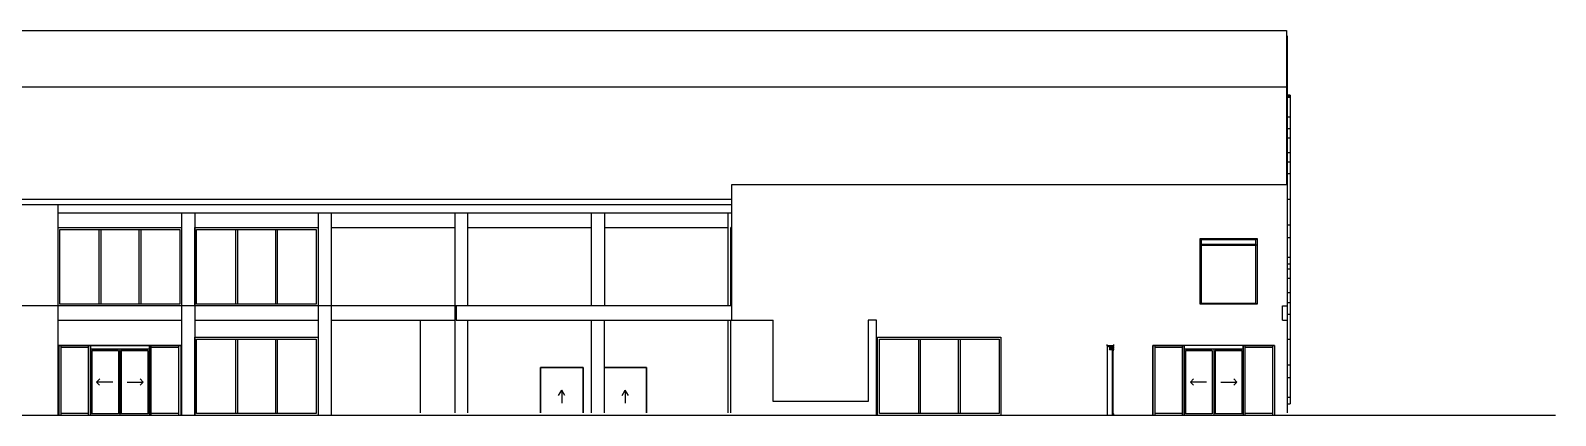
# Model space of a CAD drawing. Header units: metres. Extents: x 100.4 to 197.5, y -0.1 to 13.4.
# Drawn here: x 143.9 to 197.5, y -0.1 to 13.4 of the extents above; entities that cross this region are included whole.
import ezdxf

# ---------------------------------------------------------------- set-up
doc = ezdxf.new("R2010")
doc.units = ezdxf.units.M
for name, color, linetype in [('0-VENTANAS', 7, 'Continuous'), ('A-DOOR', 7, 'Continuous'), ('A-FLOR-LEVL', 7, 'Continuous'), ('A-GLAZ-CWMG', 7, 'Continuous'), ('A-ROOF', 7, 'Continuous'), ('A-WALL', 7, 'Continuous')]:
    doc.layers.add(name, color=color, linetype=linetype)

msp = doc.modelspace()

# ---------------------------------------------------------------- linework, layer by layer
at = {"color": 11}
for p, q in [((144.926, 2.362), (144.926, -0.09)), ((146.029, 2.362), (146.029, -0.09)), ((148.104, 2.362), (148.104, -0.09)), ((149.206, 2.362), (149.207, -0.09))]:
    msp.add_line(p, q, dxfattribs=at)
at = {"color": 8}
for p, q in [((147.066, 2.362), (144.926, 2.362)), ((144.991, 2.362), (144.991, -0.09)), ((145.964, 2.297), (144.991, 2.297)), ((145.964, -0.09), (145.964, 2.362)), ((146.029, -0.09), (146.029, 2.362)), ((148.104, 2.242), (146.029, 2.242)), ((147.016, 2.192), (146.079, 2.192)), ((146.079, 2.192), (146.079, -0.028)), ((147.016, 2.192), (147.016, -0.028)), ((149.206, 2.362), (147.066, 2.362)), ((147.066, 2.242), (147.066, -0.09)), ((148.054, 2.192), (147.116, 2.192)), ((147.116, 2.192), (147.116, -0.028)), ((148.054, 2.192), (148.054, -0.028)), ((148.104, -0.09), (148.104, 2.362)), ((148.169, -0.09), (148.169, 2.362)), ((149.141, 2.297), (148.169, 2.297)), ((149.141, -0.09), (149.141, 2.362)), ((145.964, -0.025), (144.991, -0.025)), ((147.016, -0.028), (146.079, -0.028)), ((148.054, -0.028), (147.116, -0.028)), ((149.141, -0.025), (148.169, -0.025))]:
    msp.add_line(p, q, dxfattribs=at)
at = {"color": 8, "linetype": 'CONTINUOUS'}
for p, q in [((181.771, 2.355), (181.771, 2.405)), ((182.003, 2.355), (181.771, 2.355)), ((181.844, 2.346), (181.844, 2.234)), ((181.849, 2.347), (181.845, 2.347)), ((181.846, 2.342), (181.846, 2.338)), ((181.846, 2.341), (181.846, 2.298)), ((181.847, 2.298), (181.846, 2.298)), ((181.846, 2.296), (181.846, 2.294)), ((181.848, 2.296), (181.846, 2.296)), ((181.848, 2.294), (181.846, 2.294)), ((181.846, 2.292), (181.846, 2.234)), ((181.847, 2.292), (181.846, 2.292)), ((181.848, 2.342), (181.848, 2.339)), ((181.848, 2.232), (181.912, 2.232)), ((181.937, 2.23), (181.848, 2.23)), ((181.85, 2.343), (181.85, 2.342)), ((181.857, 2.339), (181.85, 2.338)), ((181.858, 2.337), (181.85, 2.336)), ((181.852, 2.341), (181.851, 2.341)), ((181.851, 2.296), (181.853, 2.297)), ((181.851, 2.294), (181.853, 2.293)), ((181.852, 2.344), (181.852, 2.341)), ((181.855, 2.35), (181.981, 2.35)), ((181.855, 2.35), (181.855, 2.348)), ((181.859, 2.348), (181.855, 2.348)), ((181.91, 2.338), (181.859, 2.338)), ((181.911, 2.328), (181.859, 2.328)), ((181.859, 2.328), (181.859, 2.323)), ((181.859, 2.323), (181.911, 2.323)), ((181.864, 2.282), (181.859, 2.282)), ((181.86, 2.348), (181.86, 2.343)), ((181.86, 2.338), (181.86, 2.328)), ((181.91, 2.335), (181.86, 2.335)), ((181.877, 2.347), (181.863, 2.347)), ((181.863, 2.346), (181.863, 2.341)), ((181.864, 2.34), (181.863, 2.34)), ((181.865, 2.339), (181.865, 2.338)), ((181.87, 2.265), (181.875, 2.265)), ((181.901, 2.263), (181.871, 2.263)), ((181.871, 2.257), (181.871, 2.263)), ((181.901, 2.257), (181.871, 2.257)), ((181.875, 2.339), (181.875, 2.338)), ((181.877, 2.34), (181.876, 2.34)), ((181.877, 2.276), (181.877, 2.267)), ((181.878, 2.346), (181.878, 2.341)), ((181.88, 2.346), (181.88, 2.338)), ((181.886, 2.285), (181.88, 2.285)), ((181.889, 2.347), (181.881, 2.347)), ((181.886, 2.283), (181.886, 2.288)), ((181.908, 2.288), (181.886, 2.288)), ((181.89, 2.346), (181.89, 2.338)), ((181.907, 2.346), (181.893, 2.346)), ((181.893, 2.346), (181.893, 2.341)), ((181.894, 2.34), (181.893, 2.34)), ((181.898, 2.279), (181.894, 2.279)), ((181.895, 2.34), (181.895, 2.338)), ((181.895, 2.276), (181.895, 2.267)), ((181.903, 2.265), (181.897, 2.265)), ((181.905, 2.34), (181.905, 2.338)), ((181.907, 2.34), (181.906, 2.34)), ((181.907, 2.346), (181.907, 2.341)), ((181.914, 2.282), (181.908, 2.282)), ((181.91, 2.34), (181.91, 2.339)), ((181.91, 2.34), (181.913, 2.34)), ((181.91, 2.338), (181.91, 2.328)), ((181.911, 2.323), (181.911, 2.328)), ((181.912, 2.237), (181.911, 2.237)), ((181.912, 2.332), (181.946, 2.332)), ((181.912, 2.332), (181.912, 2.326)), ((181.948, 2.326), (181.912, 2.326)), ((181.912, 2.233), (181.912, 2.232)), ((181.913, 2.341), (181.913, 2.341)), ((181.913, 2.341), (181.913, 2.34)), ((181.913, 2.318), (181.913, 2.32)), ((181.914, 2.233), (181.914, 2.232)), ((181.914, 2.232), (181.916, 2.232)), ((181.915, 2.343), (181.916, 2.343)), ((181.915, 2.343), (181.915, 2.343)), ((181.929, 2.239), (181.915, 2.239)), ((181.915, 2.239), (181.915, 2.238)), ((181.916, 2.346), (181.916, 2.346)), ((181.916, 2.345), (181.916, 2.346)), ((181.916, 2.344), (181.916, 2.345)), ((181.916, 2.343), (181.916, 2.344)), ((181.916, 2.242), (181.916, 2.239)), ((181.916, 2.242), (181.932, 2.242)), ((181.916, 2.233), (181.916, 2.232)), ((181.958, 2.346), (181.917, 2.346)), ((181.918, 2.317), (181.918, 2.275)), ((181.935, 2.278), (181.918, 2.278)), ((181.918, 2.275), (181.935, 2.275)), ((181.93, 2.244), (181.918, 2.244)), ((181.918, 2.244), (181.918, 2.242)), ((181.918, 2.237), (181.918, 2.232)), ((181.929, 2.237), (181.918, 2.237)), ((181.918, 2.232), (181.937, 2.232)), ((181.919, 2.245), (181.919, 2.244)), ((181.921, 2.32), (181.921, 2.318)), ((181.928, 2.245), (181.928, 2.244)), ((181.929, 2.237), (181.929, 2.239)), ((181.929, 2.239), (181.933, 2.239)), ((181.929, 2.237), (181.929, 2.232)), ((181.93, 2.244), (181.93, 2.242)), ((181.932, 2.242), (181.94, 2.256)), ((181.932, 2.239), (181.932, 2.232)), ((181.933, 2.318), (181.933, 2.32)), ((181.983, 2.299), (181.933, 2.299)), ((181.935, 2.273), (181.935, 2.318)), ((181.938, 2.273), (181.935, 2.273)), ((181.935, 2.24), (181.943, 2.255)), ((181.937, 2.232), (181.937, 2.23)), ((181.938, 2.318), (181.938, 2.273)), ((181.939, 2.303), (181.938, 2.303)), ((181.939, 2.296), (181.938, 2.296)), ((181.94, 2.302), (181.94, 2.297)), ((181.94, 2.256), (181.943, 2.256)), ((181.941, 2.32), (181.941, 2.318)), ((181.946, 2.302), (181.941, 2.302)), ((181.946, 2.297), (181.941, 2.297)), ((181.942, 2.332), (181.942, 2.326)), ((181.943, 2.256), (181.943, 2.255)), ((181.948, 2.326), (181.948, 2.25)), ((181.952, 2.325), (181.952, 2.249)), ((181.958, 2.324), (181.952, 2.324)), ((181.988, 2.246), (181.955, 2.246)), ((181.955, -0.038), (181.955, 2.193)), ((181.955, 2.193), (181.956, 2.193)), ((181.988, 2.241), (181.956, 2.241)), ((181.959, 2.193), (181.956, 2.193)), ((181.958, 2.346), (181.959, 2.345)), ((181.958, 2.312), (181.958, 2.324)), ((181.96, 2.282), (181.958, 2.282)), ((181.958, 2.282), (181.958, 2.27)), ((181.973, 2.345), (181.959, 2.345)), ((181.959, -0.038), (181.959, 2.193)), ((181.959, -0.039), (181.959, 2.193)), ((181.959, 2.193), (181.959, 2.193)), ((181.959, 2.193), (181.96, 2.193)), ((181.962, 2.323), (181.96, 2.323)), ((181.96, 2.323), (181.96, 2.275)), ((181.962, 2.275), (181.96, 2.275)), ((181.962, 2.273), (181.96, 2.273)), ((181.96, 2.273), (181.96, 2.27)), ((181.966, 2.27), (181.96, 2.27)), ((181.963, 2.193), (181.96, 2.193)), ((181.962, 2.323), (181.962, 2.275)), ((181.962, 2.273), (181.962, 2.275)), ((181.963, -0.038), (181.963, 2.193)), ((181.963, 2.193), (181.963, 2.193)), ((181.963, 2.18), (181.975, 2.18)), ((181.966, 2.271), (181.968, 2.273)), ((181.966, 2.271), (181.966, 2.27)), ((181.972, 2.273), (181.968, 2.273)), ((181.97, 2.323), (181.97, 2.271)), ((181.974, 2.271), (181.972, 2.273)), ((181.974, 2.342), (181.974, 2.344)), ((181.976, 2.342), (181.974, 2.342)), ((181.974, 2.271), (181.974, 2.269)), ((181.974, 2.269), (181.976, 2.269)), ((181.974, 2.185), (181.975, 2.185)), ((181.975, -0.038), (181.975, 2.193)), ((181.975, 2.193), (181.976, 2.193)), ((181.975, 2.193), (181.976, 2.193)), ((181.976, 2.342), (181.976, 2.343)), ((181.978, 2.268), (181.976, 2.269)), ((181.978, 2.193), (181.976, 2.193)), ((181.978, 2.341), (181.977, 2.341)), ((181.977, 2.341), (181.977, 2.339)), ((181.98, 2.339), (181.977, 2.339)), ((181.978, 2.323), (181.978, 2.275)), ((181.98, 2.323), (181.978, 2.323)), ((181.978, 2.273), (181.978, 2.275)), ((181.98, 2.275), (181.978, 2.275)), ((181.986, 2.273), (181.978, 2.273)), ((181.978, 2.268), (181.992, 2.268)), ((181.978, -0.038), (181.978, 2.193)), ((181.978, 2.193), (181.978, 2.193)), ((181.978, 2.193), (181.979, 2.193)), ((181.981, 2.193), (181.979, 2.193)), ((181.98, 2.339), (181.98, 2.338)), ((181.98, 2.337), (181.986, 2.329)), ((181.98, 2.323), (181.98, 2.275)), ((181.983, 2.348), (181.981, 2.35)), ((181.981, -0.038), (181.981, 2.193)), ((181.981, 2.193), (181.981, 2.193)), ((181.983, 2.348), (181.984, 2.35)), ((181.984, 2.35), (181.991, 2.35)), ((181.985, 2.346), (181.985, 2.347)), ((181.985, 2.347), (181.99, 2.347)), ((181.985, 2.339), (181.985, 2.346)), ((181.99, 2.332), (181.985, 2.339)), ((181.986, 2.276), (181.986, 2.273)), ((181.987, 2.276), (181.986, 2.276)), ((181.987, 2.276), (181.988, 2.276)), ((181.988, 2.246), (181.988, 2.241)), ((181.992, 2.279), (181.989, 2.279)), ((181.989, 2.278), (181.989, 2.279)), ((181.99, 2.278), (181.989, 2.278)), ((181.99, 2.347), (181.991, 2.347)), ((181.992, 2.332), (181.99, 2.332)), ((181.99, 2.327), (181.99, 2.327)), ((181.994, 2.347), (181.991, 2.35)), ((181.991, 2.347), (181.991, 2.343)), ((181.991, 2.343), (181.992, 2.342)), ((181.991, 2.326), (181.991, 2.31)), ((181.992, 2.309), (181.991, 2.31)), ((181.992, 2.342), (181.994, 2.342)), ((181.992, 2.309), (181.992, 2.279)), ((181.994, 2.344), (181.994, 2.347)), ((181.994, 2.343), (181.994, 2.344)), ((181.994, 2.344), (181.994, 2.344)), ((181.994, 2.342), (181.994, 2.343)), ((181.995, 2.323), (181.995, 2.313)), ((181.996, 2.323), (181.995, 2.323)), ((181.996, 2.312), (181.995, 2.313)), ((181.996, 2.328), (181.996, 2.323)), ((181.996, 2.312), (181.996, 2.272)), ((182.003, 2.355), (182.003, 2.405)), ((183.373, 2.362), (183.373, -0.09)), ((185.513, 2.362), (183.373, 2.362)), ((187.653, 2.362), (183.373, 2.362)), ((183.438, 2.362), (183.438, -0.09)), ((184.41, 2.297), (183.438, 2.297)), ((184.41, -0.09), (184.41, 2.362)), ((184.475, -0.09), (184.475, 2.362)), ((184.475, 2.362), (184.475, -0.09)), ((186.55, 2.242), (184.475, 2.242)), ((185.463, 2.192), (184.525, 2.192)), ((184.525, 2.192), (184.525, -0.028)), ((185.463, 2.192), (185.463, -0.028)), ((187.653, 2.362), (185.513, 2.362)), ((185.513, 2.242), (185.513, -0.09)), ((186.501, 2.192), (185.563, 2.192)), ((185.563, 2.192), (185.563, -0.028)), ((186.501, 2.192), (186.501, -0.028)), ((186.55, -0.09), (186.55, 2.362)), ((186.55, 2.362), (186.55, -0.09)), ((186.615, -0.09), (186.615, 2.362)), ((187.588, 2.297), (186.615, 2.297)), ((187.588, -0.09), (187.588, 2.362)), ((187.653, 2.362), (187.653, -0.09)), ((181.955, -0.038), (181.955, -0.039)), ((181.955, -0.038), (181.955, -0.039)), ((181.955, -0.038), (181.955, -0.039)), ((181.955, -0.039), (181.958, -0.039)), ((181.959, -0.038), (181.958, -0.039)), ((181.959, -0.038), (181.959, -0.039)), ((181.959, -0.039), (181.962, -0.039)), ((181.974, -0.026), (181.962, -0.026)), ((181.963, -0.031), (181.962, -0.031)), ((181.963, -0.038), (181.962, -0.039)), ((181.973, -0.031), (181.974, -0.031)), ((181.975, -0.038), (181.975, -0.039)), ((181.975, -0.039), (181.977, -0.039)), ((181.978, -0.038), (181.977, -0.039)), ((181.978, -0.038), (181.978, -0.039)), ((181.978, -0.039), (181.98, -0.039)), ((181.981, -0.038), (181.98, -0.039)), ((181.981, -0.038), (181.98, -0.039)), ((181.981, -0.038), (181.98, -0.039)), ((184.41, -0.025), (183.438, -0.025)), ((185.463, -0.028), (184.525, -0.028)), ((186.501, -0.028), (185.563, -0.028)), ((187.588, -0.025), (186.615, -0.025))]:
    msp.add_line(p, q, dxfattribs=at)
for p, q in [((181.961, 2.219), (181.961, 2.215)), ((181.975, 2.219), (181.961, 2.219)), ((181.975, 2.217), (181.961, 2.217)), ((181.962, 2.231), (181.962, 2.238)), ((181.963, 2.239), (181.973, 2.239)), ((181.973, 2.231), (181.963, 2.231)), ((181.965, 2.231), (181.965, 2.219)), ((181.971, 2.231), (181.971, 2.219)), ((181.973, 2.238), (181.973, 2.231)), ((181.975, 2.219), (181.975, 2.215))]:
    msp.add_line(p, q)
at = {"color": 8}
for points in [[(146.079, 2.192), (147.016, 2.192), (147.016, -0.028), (146.079, -0.028)], [(147.116, 2.192), (148.054, 2.192), (148.054, -0.028), (147.116, -0.028)]]:
    msp.add_lwpolyline(points, close=True, dxfattribs=at)
at = {"color": 8, "linetype": 'CONTINUOUS'}
for points in [[(181.778, 2.35), (181.948, 2.35), (181.948, -0.09), (181.778, -0.09)], [(181.911, 2.305), (181.908, 2.305), (181.908, 2.293), (181.911, 2.293)], [(181.918, 2.304), (181.911, 2.304), (181.911, 2.294), (181.918, 2.294)], [(181.942, 2.324), (181.912, 2.324), (181.912, 2.32), (181.942, 2.32)], [(181.919, 2.326), (181.915, 2.326), (181.915, 2.324), (181.919, 2.324)], [(181.929, 2.249), (181.918, 2.249), (181.918, 2.245), (181.929, 2.245)], [(181.939, 2.326), (181.935, 2.326), (181.935, 2.324), (181.939, 2.324)], [(181.946, 2.305), (181.941, 2.305), (181.941, 2.294), (181.946, 2.294)], [(181.946, 2.319), (181.945, 2.319), (181.945, 2.31), (181.946, 2.31)], [(181.948, 2.32), (181.946, 2.32), (181.946, 2.308), (181.948, 2.308)], [(181.948, 2.306), (181.946, 2.306), (181.946, 2.292), (181.948, 2.292)], [(181.961, 2.312), (181.952, 2.312), (181.952, 2.308), (181.961, 2.308)], [(181.953, 2.204), (181.953, 2.204), (181.953, 2.204), (181.953, 2.204), (181.953, 2.196), (181.954, 2.196), (181.954, 2.195), (181.968, 2.195), (181.968, 2.196), (181.969, 2.196), (181.969, 2.195), (181.983, 2.195), (181.983, 2.196), (181.985, 2.196), (181.985, 2.204), (181.984, 2.204), (181.984, 2.204), (181.985, 2.204), (181.985, 2.212), (181.983, 2.212), (181.983, 2.212), (181.97, 2.212), (181.954, 2.212), (181.954, 2.212), (181.953, 2.212)], [(181.964, 2.299), (181.96, 2.299), (181.96, 2.294), (181.964, 2.294)], [(181.976, 2.248), (181.96, 2.248), (181.96, 2.246), (181.976, 2.246)], [(181.974, 2.25), (181.961, 2.25), (181.961, 2.248), (181.974, 2.248)], [(181.975, 2.239), (181.961, 2.239), (181.961, 2.233), (181.975, 2.233)], [(181.972, 2.241), (181.964, 2.241), (181.964, 2.233), (181.972, 2.233)], [(181.974, 2.18), (181.964, 2.18), (181.964, 2.185), (181.968, 2.188), (181.971, 2.188), (181.974, 2.185)], [(181.974, 2.181), (181.965, 2.181), (181.965, 2.185), (181.968, 2.188), (181.971, 2.188), (181.974, 2.185)], [(183.373, 2.362), (184.475, 2.362), (184.475, -0.09), (183.373, -0.09)], [(184.525, 2.192), (185.463, 2.192), (185.463, -0.028), (184.525, -0.028)], [(185.563, 2.192), (186.501, 2.192), (186.501, -0.028), (185.563, -0.028)], [(186.55, 2.362), (187.653, 2.362), (187.653, -0.09), (186.55, -0.09)], [(181.963, -0.026), (181.973, -0.026), (181.973, -0.031), (181.969, -0.034), (181.966, -0.034), (181.963, -0.031)], [(181.963, -0.027), (181.972, -0.027), (181.972, -0.031), (181.969, -0.034), (181.966, -0.034), (181.963, -0.031)]]:
    msp.add_lwpolyline(points, close=True, dxfattribs=at)
for points in [[(181.899, 2.277), (181.908, 2.277), (181.908, 2.323), (181.864, 2.323), (181.864, 2.277), (181.874, 2.277)], [(181.866, 2.261), (181.864, 2.261), (181.864, 2.245), (181.908, 2.245), (181.908, 2.261), (181.906, 2.261)], [(181.94, 2.318), (181.94, 2.309), (181.944, 2.309), (181.944, 2.32), (181.941, 2.32)], [(181.961, 2.25), (181.96, 2.25), (181.96, 2.254), (181.958, 2.254), (181.958, 2.252), (181.952, 2.252)], [(181.958, 2.27), (181.968, 2.27), (181.968, 2.271), (181.973, 2.271), (181.973, 2.269), (181.973, 2.268), (181.973, 2.257), (181.975, 2.257), (181.975, 2.25), (181.974, 2.25)], [(185.261, 1.082), (185.261, 1.082), (184.695, 1.082), (184.801, 0.976), (184.695, 1.082), (184.804, 1.192)], [(185.765, 1.082), (185.765, 1.082), (186.331, 1.082), (186.225, 0.976), (186.331, 1.082), (186.222, 1.192)]]:
    msp.add_lwpolyline(points, dxfattribs=at)
msp.add_lwpolyline([(181.953, 2.194, -0.414214), (181.953, 2.194), (181.954, 2.194, -0.414214), (181.954, 2.194), (181.954, 2.193, 0.414214), (181.954, 2.193), (181.955, 2.193, 0.414214), (181.955, 2.193), (181.955, 2.194, -0.414214), (181.955, 2.194), (181.982, 2.194, -0.414214), (181.982, 2.194), (181.982, 2.193, 0.414214), (181.982, 2.193), (181.983, 2.193, 0.414214), (181.983, 2.193), (181.983, 2.194, -0.414214), (181.983, 2.194), (181.984, 2.194, -0.414214), (181.985, 2.194), (181.985, 2.187, -0.414214), (181.984, 2.187), (181.983, 2.187, -0.414214), (181.983, 2.187), (181.983, 2.188, 0.414214), (181.983, 2.188), (181.982, 2.188, 0.414214), (181.982, 2.188), (181.982, 2.186, 0.414214), (181.982, 2.186), (181.984, 2.186, -0.414214), (181.985, 2.185), (181.985, 2.183, -0.245436), (181.984, 2.182, 0.095128), (181.983, 2.181, -0.552647), (181.983, 2.181, 0.263891), (181.983, 2.181), (181.982, 2.181, 0.414214), (181.982, 2.181), (181.982, 2.18, 0.414214), (181.982, 2.18), (181.984, 2.18, 0.311556), (181.984, 2.18, -0.214555), (181.986, 2.182, 0.311556), (181.986, 2.182), (181.986, 2.239, 0.414214), (181.985, 2.24), (181.983, 2.24, 0.414214), (181.982, 2.24), (181.982, 2.238, 0.414214), (181.983, 2.237), (181.983, 2.237, 0.414214), (181.983, 2.238), (181.983, 2.238, -0.414214), (181.983, 2.239), (181.984, 2.239, -0.414214), (181.985, 2.238), (181.985, 2.232, -0.414214), (181.984, 2.231), (181.983, 2.231, -0.414214), (181.983, 2.232), (181.983, 2.233, 0.414214), (181.983, 2.233), (181.983, 2.233, 0.414214), (181.982, 2.233), (181.982, 2.229, 0.414214), (181.983, 2.229), (181.983, 2.229, 0.414214), (181.983, 2.229), (181.983, 2.23, -0.414214), (181.983, 2.23), (181.984, 2.23, -0.414214), (181.985, 2.23), (181.985, 2.223, -0.414214), (181.984, 2.223), (181.983, 2.223, -0.414214), (181.983, 2.223), (181.983, 2.224, 0.414214), (181.983, 2.225), (181.983, 2.225, 0.414214), (181.982, 2.224), (181.982, 2.223, 0.414214), (181.983, 2.222), (181.984, 2.222, -0.310466), (181.985, 2.222), (181.985, 2.214, -0.414214), (181.984, 2.214), (181.982, 2.214, -0.414214), (181.982, 2.214), (181.982, 2.217, 0.414214), (181.981, 2.218), (181.978, 2.218, 0.414214), (181.977, 2.218), (181.977, 2.217, 0.414214), (181.978, 2.217), (181.98, 2.217, -0.414214), (181.98, 2.217), (181.98, 2.214, -0.414214), (181.98, 2.214), (181.97, 2.214), (181.957, 2.214, -0.414214), (181.957, 2.214), (181.957, 2.217, -0.414214), (181.957, 2.217), (181.959, 2.217, 0.414214), (181.96, 2.217), (181.96, 2.218, 0.414214), (181.959, 2.218), (181.957, 2.218, 0.414214), (181.956, 2.217), (181.956, 2.214, -0.414214), (181.955, 2.214), (181.953, 2.214, -0.414214), (181.953, 2.214), (181.953, 2.222, -0.310466), (181.953, 2.222), (181.954, 2.222, 0.414214), (181.955, 2.223), (181.955, 2.224, 0.414214), (181.955, 2.225), (181.954, 2.225, 0.414214), (181.954, 2.224), (181.954, 2.223, -0.414214), (181.954, 2.223), (181.953, 2.223, -0.414214), (181.953, 2.223), (181.953, 2.23, -0.414214), (181.953, 2.23), (181.954, 2.23, -0.414214), (181.954, 2.23), (181.954, 2.229, 0.414214), (181.954, 2.229), (181.955, 2.229, 0.414214), (181.955, 2.229), (181.955, 2.233, 0.414214), (181.955, 2.233), (181.954, 2.233, 0.414214), (181.954, 2.233), (181.954, 2.232, -0.414214), (181.954, 2.231), (181.953, 2.231, -0.414214), (181.953, 2.232), (181.953, 2.238, -0.414214), (181.953, 2.239), (181.954, 2.239, -0.414214), (181.954, 2.238), (181.954, 2.238, 0.414214), (181.954, 2.237), (181.955, 2.237, 0.414214), (181.955, 2.238), (181.955, 2.24, 0.414214), (181.955, 2.24), (181.952, 2.24, 0.414214), (181.951, 2.239), (181.951, 2.182, 0.311556), (181.951, 2.182, -0.214555), (181.953, 2.18, 0.311556), (181.953, 2.18), (181.955, 2.18, 0.414214), (181.955, 2.18), (181.955, 2.181, 0.414214), (181.955, 2.181), (181.955, 2.181, 0.263891), (181.954, 2.181, -0.552647), (181.954, 2.181, 0.095128), (181.953, 2.182, -0.245436), (181.953, 2.183), (181.953, 2.185, -0.414214), (181.953, 2.186), (181.955, 2.186, 0.414214), (181.955, 2.186), (181.955, 2.188, 0.414214), (181.955, 2.188), (181.954, 2.188, 0.414214), (181.954, 2.188), (181.954, 2.187, -0.414214), (181.954, 2.187), (181.953, 2.187, -0.414214), (181.953, 2.187)], format="xyb", close=True, dxfattribs=at)
at = {"extrusion": (0, 0, -1)}
msp.add_lwpolyline([(-181.977, 2.212), (-181.958, 2.212), (-181.958, 2.215), (-181.977, 2.215)], close=True, dxfattribs=at)
at = {"color": 8}
for points in [[(146.815, 1.082), (146.815, 1.082), (146.248, 1.082), (146.354, 0.976), (146.248, 1.082), (146.358, 1.192)], [(147.318, 1.082), (147.318, 1.082), (147.885, 1.082), (147.779, 0.976), (147.885, 1.082), (147.775, 1.192)]]:
    msp.add_lwpolyline(points, dxfattribs=at)
msp.add_lwpolyline([(181.952, -0.042, 0.414214), (181.952, -0.042), (181.953, -0.042, 0.414214), (181.953, -0.042), (181.953, -0.041, -0.414214), (181.953, -0.041), (181.954, -0.041, -0.414214), (181.954, -0.041), (181.954, -0.042, 0.414214), (181.954, -0.042), (181.981, -0.042, 0.414214), (181.981, -0.042), (181.981, -0.041, -0.414214), (181.981, -0.041), (181.982, -0.041, -0.414214), (181.982, -0.041), (181.982, -0.042, 0.414214), (181.982, -0.042), (181.983, -0.042, 0.414214), (181.984, -0.042), (181.984, -0.035, 0.414214), (181.983, -0.035), (181.982, -0.035, 0.414214), (181.982, -0.035), (181.982, -0.036, -0.414214), (181.982, -0.036), (181.981, -0.036, -0.414214), (181.981, -0.036), (181.981, -0.034, -0.414214), (181.981, -0.034), (181.983, -0.034, 0.414214), (181.984, -0.034), (181.984, -0.031, 0.245436), (181.983, -0.031, -0.095128), (181.982, -0.03, 0.552647), (181.982, -0.03, -0.263891), (181.982, -0.03), (181.981, -0.03, -0.414214), (181.981, -0.029), (181.981, -0.028, -0.414214), (181.981, -0.028), (181.983, -0.028, -0.311556), (181.983, -0.028, 0.214555), (181.985, -0.03, -0.311556), (181.985, -0.03), (181.985, -0.088, -0.414214), (181.984, -0.088), (181.982, -0.088, -0.414214), (181.981, -0.088), (181.981, -0.086, -0.414214), (181.982, -0.085), (181.982, -0.085, -0.414214), (181.982, -0.086), (181.982, -0.087, 0.414214), (181.982, -0.087), (181.983, -0.087, 0.414214), (181.984, -0.087), (181.984, -0.08, 0.414214), (181.983, -0.08), (181.982, -0.08, 0.414214), (181.982, -0.08), (181.982, -0.081, -0.414214), (181.982, -0.081), (181.982, -0.081, -0.414214), (181.981, -0.081), (181.981, -0.077, -0.414214), (181.982, -0.077), (181.982, -0.077, -0.414214), (181.982, -0.077), (181.982, -0.078, 0.414214), (181.982, -0.079), (181.983, -0.079, 0.414214), (181.984, -0.078), (181.984, -0.072, 0.414214), (181.983, -0.071), (181.982, -0.071, 0.414214), (181.982, -0.072), (181.982, -0.073, -0.414214), (181.982, -0.073), (181.982, -0.073, -0.414214), (181.981, -0.073), (181.981, -0.071, -0.414214), (181.982, -0.07), (181.983, -0.07, 0.310466), (181.984, -0.07), (181.984, -0.062, 0.414214), (181.983, -0.062), (181.981, -0.062, 0.414214), (181.981, -0.062), (181.981, -0.066, -0.414214), (181.98, -0.067), (181.977, -0.067, -0.414214), (181.976, -0.066), (181.976, -0.066, -0.414214), (181.977, -0.065), (181.979, -0.065, 0.414214), (181.979, -0.065), (181.979, -0.062, 0.414214), (181.979, -0.062), (181.969, -0.062), (181.956, -0.062, 0.414214), (181.956, -0.062), (181.956, -0.065, 0.414214), (181.956, -0.065), (181.958, -0.065, -0.414214), (181.959, -0.066), (181.959, -0.066, -0.414214), (181.958, -0.067), (181.956, -0.067, -0.414214), (181.955, -0.066), (181.955, -0.062, 0.414214), (181.954, -0.062), (181.952, -0.062, 0.414214), (181.952, -0.062), (181.952, -0.07, 0.310466), (181.952, -0.07), (181.953, -0.07, -0.414214), (181.954, -0.071), (181.954, -0.073, -0.414214), (181.954, -0.073), (181.953, -0.073, -0.414214), (181.953, -0.073), (181.953, -0.072, 0.414214), (181.953, -0.071), (181.952, -0.071, 0.414214), (181.952, -0.072), (181.952, -0.078, 0.414214), (181.952, -0.079), (181.953, -0.079, 0.414214), (181.953, -0.078), (181.953, -0.077, -0.414214), (181.953, -0.077), (181.954, -0.077, -0.414214), (181.954, -0.077), (181.954, -0.081, -0.414214), (181.954, -0.081), (181.953, -0.081, -0.414214), (181.953, -0.081), (181.953, -0.08, 0.414214), (181.953, -0.08), (181.952, -0.08, 0.414214), (181.952, -0.08), (181.952, -0.087, 0.414214), (181.952, -0.087), (181.953, -0.087, 0.414214), (181.953, -0.087), (181.953, -0.086, -0.414214), (181.953, -0.085), (181.954, -0.085, -0.414214), (181.954, -0.086), (181.954, -0.088, -0.414214), (181.954, -0.088), (181.951, -0.088, -0.414214), (181.95, -0.088), (181.95, -0.03, -0.311556), (181.95, -0.03, 0.214555), (181.952, -0.028, -0.311556), (181.952, -0.028), (181.954, -0.028, -0.414214), (181.954, -0.028), (181.954, -0.029, -0.414214), (181.954, -0.03), (181.954, -0.03, -0.263891), (181.953, -0.03, 0.552647), (181.953, -0.03, -0.095128), (181.952, -0.031, 0.245436), (181.952, -0.031), (181.952, -0.034, 0.414214), (181.952, -0.034), (181.954, -0.034, -0.414214), (181.954, -0.034), (181.954, -0.036, -0.414214), (181.954, -0.036), (181.953, -0.036, -0.414214), (181.953, -0.036), (181.953, -0.035, 0.414214), (181.953, -0.035), (181.952, -0.035, 0.414214), (181.952, -0.035)], format="xyb", close=True)
msp.add_lwpolyline([(181.952, -0.052), (181.952, -0.052), (181.952, -0.052), (181.952, -0.052), (181.952, -0.044), (181.953, -0.044), (181.953, -0.044), (181.967, -0.044), (181.967, -0.044), (181.968, -0.044), (181.968, -0.044), (181.982, -0.044), (181.982, -0.044), (181.984, -0.044), (181.984, -0.052), (181.983, -0.052), (181.983, -0.052), (181.984, -0.052), (181.984, -0.06), (181.982, -0.06), (181.982, -0.061), (181.969, -0.061), (181.953, -0.061), (181.953, -0.06), (181.952, -0.06)], close=True)
at = {"color": 8, "linetype": 'CONTINUOUS'}
for centre, radius in [((181.871, 2.26), 0.00216), ((181.886, 2.274), 0.0031), ((181.886, 2.317), 0.00204), ((181.901, 2.26), 0.00216)]:
    msp.add_circle(centre, radius, dxfattribs=at)
for centre, radius, start, end in [((181.845, 2.346), 0.000671, 90, 180), ((181.848, 2.234), 0.00447, 180, 270), ((181.848, 2.343), 0.00251, 0, 233.1359), ((181.848, 2.343), 0.00196, 282.5302, 219.6903), ((181.849, 2.338), 0.00303, 185.3136, 288.2798), ((181.848, 2.234), 0.00224, 180, 270), ((181.85, 2.295), 0.00406, 30.8705, 133.9315), ((181.85, 2.295), 0.00406, 226.0685, 329.1295), ((181.85, 2.34), 0.00173, 194.9547, 271.8713), ((181.85, 2.295), 0.00219, 30.8705, 153.2307), ((181.85, 2.295), 0.00219, 206.7693, 329.1295), ((181.849, 2.344), 0.00321, 9.7975, 83.9031), ((181.851, 2.342), 0.000671, 180, 270), ((181.856, 2.343), 0.00428, 288.6204, 348.0982), ((181.857, 2.34), 0.00351, 282.6219, 317.0575), ((181.886, 2.274), 0.0285, 141.7439, 219.3493), ((181.859, 2.348), 0.000671, 0, 90), ((181.863, 2.346), 0.000671, 90, 180), ((181.863, 2.341), 0.000671, 180, 270), ((181.864, 2.339), 0.000671, 0, 90), ((181.872, 2.26), 0.00606, 110.6245, 162.6979), ((181.871, 2.26), 0.00304, 90, 270), ((181.886, 2.274), 0.0128, 119.5683, 221.7345), ((181.876, 2.339), 0.000671, 90, 180), ((181.875, 2.267), 0.00224, 270, 0), ((181.877, 2.346), 0.000671, 0, 90), ((181.877, 2.341), 0.000671, 270, 0), ((181.886, 2.274), 0.00903, 10.3328, 169.6672), ((181.881, 2.346), 0.000671, 90, 180), ((181.889, 2.346), 0.000671, 0, 90), ((181.893, 2.346), 0.000671, 90, 180), ((181.893, 2.341), 0.000671, 180, 270), ((181.894, 2.34), 0.000671, 0, 90), ((181.897, 2.267), 0.00224, 180, 270), ((181.886, 2.274), 0.0128, 318.2655, 20.4747), ((181.901, 2.26), 0.00304, 270, 90), ((181.9, 2.26), 0.00606, 17.3021, 69.3755), ((181.906, 2.34), 0.000671, 90, 180), ((181.907, 2.346), 0.000671, 0, 90), ((181.907, 2.341), 0.000671, 270, 0), ((181.886, 2.274), 0.0285, 319.6472, 40.3919), ((181.912, 2.343), 0.00229, 351.3737, 283.9707), ((181.91, 2.339), 0.000671, 270, 0), ((181.915, 2.235), 0.00381, 151.2516, 223.9718), ((181.915, 2.235), 0.00234, 151.2516, 247.4165), ((181.917, 2.325), 0.00765, 238.1163, 301.8837), ((181.915, 2.235), 0.00234, 297.6309, 88.7548), ((181.917, 2.346), 0.000671, 90, 180), ((181.937, 2.325), 0.00765, 238.1163, 301.8837), ((181.933, 2.241), 0.00224, 270, 329.6872), ((181.938, 2.301), 0.0018, 21.8643, 77.6782), ((181.938, 2.297), 0.0018, 282.3218, 338.1357), ((181.946, 2.325), 0.00671, 0, 90), ((181.956, 2.25), 0.00895, 180, 270), ((181.955, 2.249), 0.00224, 180, 270), ((181.97, 2.33), 0.0102, 217.7062, 322.2938), ((181.97, 2.27), 0.00931, 35.5157, 144.4843), ((181.97, 2.269), 0.0102, 37.7062, 142.2938), ((181.969, 2.205), 0.0134, 240.9259, 299.0741), ((181.973, 2.344), 0.00112, 0, 90), ((181.978, 2.343), 0.00229, 256.0293, 188.6263), ((181.981, 2.338), 0.00112, 180, 215.7659), ((181.99, 2.332), 0.00447, 215.7659, 270), ((181.99, 2.275), 0.00229, 171.3737, 103.9707), ((181.99, 2.326), 0.00112, 0, 90), ((181.99, 2.326), 0.00668, 22.3696, 73.0506), ((181.992, 2.272), 0.00447, 270, 0), ((181.969, -0.05), 0.0134, 60.9259, 119.0741)]:
    msp.add_arc(centre, radius, start, end, dxfattribs=at)
at = {"extrusion": (0, 0, -1)}
for centre, start, end in [((-181.963, 2.238), 0, 90), ((-181.963, 2.231), -90, 0), ((-181.973, 2.238), 90, 180), ((-181.973, 2.231), 180, -90)]:
    msp.add_arc(centre, 0.0005, start, end, dxfattribs=at)
at = {"layer": '0-VENTANAS', "color": 8}
for p, q in [((146.332, 6.445), (146.332, 3.825)), ((146.397, 6.445), (146.397, 3.825)), ((147.735, 6.445), (147.735, 3.825)), ((147.8, 6.445), (147.8, 3.825)), ((151.132, 6.445), (151.132, 3.825)), ((151.197, 6.445), (151.197, 3.825)), ((152.535, 6.445), (152.535, 3.825)), ((152.6, 6.445), (152.6, 3.825)), ((149.206, 2.362), (144.926, 2.362)), ((151.132, 2.595), (151.132, -0.025)), ((151.197, 2.595), (151.197, -0.025)), ((152.535, 2.595), (152.535, -0.025)), ((152.6, 2.595), (152.6, -0.025)), ((175.132, 2.595), (175.132, -0.025)), ((175.197, 2.595), (175.197, -0.025)), ((176.535, 2.595), (176.535, -0.025)), ((176.6, 2.595), (176.6, -0.025))]:
    msp.add_line(p, q, dxfattribs=at)
for points in [[(144.896, 6.51), (149.236, 6.51), (149.236, 3.76), (144.896, 3.76)], [(144.961, 6.445), (149.171, 6.445), (149.171, 3.825), (144.961, 3.825)], [(149.696, 6.51), (154.036, 6.51), (154.036, 3.76), (149.696, 3.76)], [(149.761, 6.445), (153.971, 6.445), (153.971, 3.825), (149.761, 3.825)], [(144.926, 2.362), (146.029, 2.362), (146.029, -0.09), (144.926, -0.09)], [(148.104, 2.362), (149.207, 2.362), (149.207, -0.09), (148.104, -0.09)], [(149.696, 2.66), (154.036, 2.66), (154.036, -0.09), (149.696, -0.09)], [(149.761, 2.595), (153.971, 2.595), (153.971, -0.025), (149.761, -0.025)], [(173.696, 2.66), (178.036, 2.66), (178.036, -0.09), (173.696, -0.09)], [(173.761, 2.595), (177.971, 2.595), (177.971, -0.025), (173.761, -0.025)]]:
    msp.add_lwpolyline(points, close=True, dxfattribs=at)
at = {"layer": 'A-DOOR'}
for p, q in [((163.345, 1.6), (161.845, 1.6)), ((161.845, 1.6), (161.845, 0)), ((163.345, 0), (163.345, 1.6)), ((165.581, 1.6), (164.096, 1.6)), ((165.581, 0), (165.581, 1.6))]:
    msp.add_line(p, q, dxfattribs=at)
at = {"layer": 'A-DOOR', "linetype": 'CONTINUOUS'}
for p, q in [((162.485, 0.609), (162.595, 0.8)), ((162.705, 0.609), (162.595, 0.8)), ((162.595, 0.8), (162.595, 0.34)), ((164.721, 0.609), (164.831, 0.8)), ((164.831, 0.8), (164.831, 0.34)), ((164.941, 0.609), (164.831, 0.8))]:
    msp.add_line(p, q, dxfattribs=at)
at = {"layer": 'A-FLOR-LEVL', "color": 4}
msp.add_line((197.526, -0.09), (100.366, -0.09), dxfattribs=at)
at = {"layer": 'A-GLAZ-CWMG'}
for p, q in [((185.076, 6.08), (185.076, 6.12)), ((185.076, 6.12), (185.076, 5.9)), ((186.996, 6.08), (185.076, 6.08)), ((185.076, 5.88), (185.076, 5.92)), ((186.996, 5.92), (185.076, 5.92)), ((185.076, 5.9), (185.076, 3.82)), ((186.996, 6.12), (186.996, 6.08)), ((186.996, 5.9), (186.996, 6.12)), ((186.996, 5.92), (186.996, 5.88)), ((186.996, 3.82), (186.996, 5.9)), ((186.996, 5.88), (185.076, 5.88)), ((185.076, 3.82), (185.076, 3.86)), ((185.076, 3.86), (186.996, 3.86)), ((186.996, 3.86), (186.996, 3.82))]:
    msp.add_line(p, q, dxfattribs=at)
at = {"layer": 'A-ROOF'}
for p, q in [((115.236, 13.43), (188.066, 13.43)), ((188.066, 13.43), (188.066, 8.01)), ((115.236, 11.451), (188.066, 11.451)), ((115.236, 7.512), (168.566, 7.512)), ((115.236, 7.325), (168.566, 7.325))]:
    msp.add_line(p, q, dxfattribs=at)
at = {"layer": 'A-WALL'}
for p, q in [((188.066, 13.246), (188.096, 13.246)), ((188.096, 13.242), (188.066, 13.242)), ((188.066, 13.026), (188.096, 13.026)), ((188.096, 13.246), (188.096, 0)), ((188.096, 11.283), (188.066, 11.283)), ((188.196, 11.162), (188.096, 11.162)), ((188.096, 11.139), (188.196, 11.139)), ((188.196, 11.073), (188.096, 11.073)), ((188.196, 11.162), (188.196, 0.315)), ((188.196, 10.386), (188.096, 10.386)), ((188.196, 9.975), (188.096, 9.975)), ((188.196, 9.654), (188.096, 9.654)), ((188.196, 9.137), (188.096, 9.137)), ((188.196, 8.805), (188.096, 8.805)), ((188.196, 8.391), (188.096, 8.391)), ((188.096, 8.01), (168.566, 8.01)), ((168.566, 8.01), (168.566, 3.26)), ((144.896, -0.09), (144.896, 7.325)), ((168.566, 7.01), (144.896, 7.01)), ((149.236, 7.01), (149.236, -0.09)), ((149.696, 7.01), (149.696, -0.09)), ((154.036, 7.01), (154.036, -0.09)), ((154.496, 7.01), (154.496, -0.09)), ((158.836, 7.01), (158.836, 0)), ((159.296, 3.76), (159.296, 7.01)), ((163.636, 7.01), (163.636, 3.76)), ((164.096, 7.01), (164.096, 3.76)), ((168.436, 7.01), (168.436, 3.76)), ((188.196, 7.498), (188.096, 7.498)), ((154.496, 6.51), (158.836, 6.51)), ((159.296, 6.51), (163.636, 6.51)), ((164.096, 6.51), (168.436, 6.51)), ((168.536, 3.76), (168.536, 6.51)), ((168.566, 6.51), (168.536, 6.51)), ((188.096, 6.604), (188.196, 6.604)), ((185.036, 3.82), (185.036, 6.12)), ((185.036, 6.12), (187.036, 6.12)), ((187.036, 6.12), (187.036, 3.82)), ((188.196, 6.15), (188.096, 6.15)), ((188.196, 5.463), (188.096, 5.463)), ((188.096, 5.238), (188.196, 5.238)), ((188.196, 5.052), (188.096, 5.052)), ((188.096, 4.732), (188.196, 4.732)), ((168.566, 3.76), (139.636, 3.76)), ((158.886, 3.76), (158.886, 3.26)), ((187.036, 3.82), (185.036, 3.82)), ((187.936, 3.26), (187.936, 3.76)), ((187.936, 3.76), (188.096, 3.76)), ((188.196, 4.213), (188.096, 4.213)), ((188.096, 3.882), (188.196, 3.882)), ((144.896, 3.26), (149.236, 3.26)), ((149.696, 3.26), (154.036, 3.26)), ((154.496, 3.26), (158.836, 3.26)), ((157.636, 0), (157.636, 3.26)), ((158.886, 3.26), (170.026, 3.26)), ((159.296, 0), (159.296, 3.26)), ((163.636, 3.26), (163.636, 0)), ((164.096, 0), (164.096, 3.26)), ((168.436, 3.26), (168.436, 0)), ((168.536, 0), (168.536, 3.26)), ((170.026, 0.4), (170.026, 3.26)), ((173.666, 3.26), (173.366, 3.26)), ((173.366, 3.26), (173.366, 0.4)), ((173.666, -0.09), (173.666, 3.26)), ((187.936, 3.26), (188.096, 3.26)), ((188.096, 3.469), (188.196, 3.469)), ((144.896, 2.362), (149.236, 2.362)), ((188.196, 2.575), (188.096, 2.575)), ((188.196, 1.681), (188.096, 1.681)), ((161.845, 0), (161.845, 1.6)), ((161.845, 1.6), (163.345, 1.6)), ((163.345, 1.6), (163.345, 0)), ((164.096, 1.6), (165.581, 1.6)), ((165.581, 1.6), (165.581, 0)), ((188.196, 1.228), (188.096, 1.228)), ((188.196, 0.54), (188.096, 0.54)), ((173.366, 0.4), (170.026, 0.4)), ((188.096, 0.315), (188.196, 0.315))]:
    msp.add_line(p, q, dxfattribs=at)

doc.saveas('drawing.dxf')
